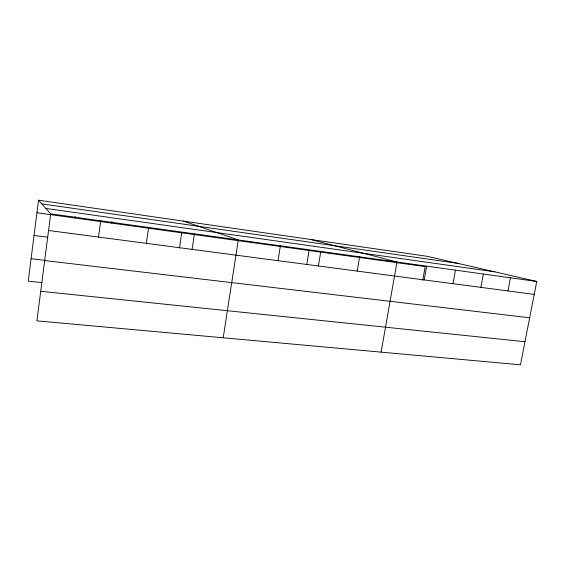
<?xml version="1.0" encoding="UTF-8"?>
<svg xmlns="http://www.w3.org/2000/svg" width="565" height="565" viewBox="0 0 565 565"><rect width="100%" height="100%" fill="white"/><g stroke="black" fill="none" stroke-linecap="round" stroke-linejoin="round"><path stroke-width="0.85" d="M38.519 200.187L50.688 213.838L36.916 320.849L520.471 364.813L536.75 281.462L427.048 256.298L38.519 200.187L28.25 281.137L42.008 282.627M74.954 218.019L75.166 216.374M98.522 237.067L100.725 220.802M111.722 223.126L111.955 221.388M146.321 243.353L148.581 227.462M179.486 248.099L181.725 232.837M192.093 249.377L194.395 233.832M223.203 337.785L238.296 239.941L183.441 221.12M278.015 260.684L280.402 245.796M306.816 264.335L309.083 250.507M318.399 265.995L320.814 251.418M357.2 271.101L359.644 256.821M381.114 352.143L396.976 262.019L310.884 239.525M422.747 280.205L425.191 266.616L36.923 212.744M424.195 279.915L426.674 266.15M452.975 283.708L455.468 270.155M480.879 287.373L483.386 274.039M507.949 290.94L510.463 277.803M40.722 291.272L524.984 341.726M31.096 258.706L44.875 260.331M44.677 260.55L529.659 317.784M34.041 235.45L47.848 237.229M48.548 230.492L534.222 294.393M50.688 213.838L536.75 281.462M45.871 208.436L494.785 271.836M41.81 203.88L457.918 263.382"/></g></svg>
